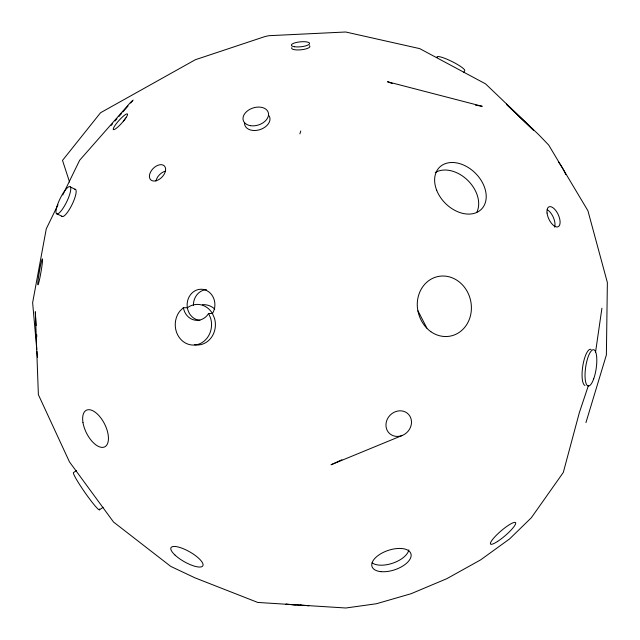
<?xml version="1.0" encoding="UTF-8"?>
<svg xmlns="http://www.w3.org/2000/svg" width="640" height="640" viewBox="0 0 640 640"><rect width="100%" height="100%" fill="white"/><g stroke="black" fill="none" stroke-linecap="round" stroke-linejoin="round"><path stroke-width="0.96" d="M595.568 352.024L601.928 308.168M585.944 422.6L606.384 354.912L607.368 282.544L587.912 210.72L548.696 145.048L538.704 134.664L485.568 83.872L419.728 48.624L345.704 32L268.936 35.696L265.144 36.496L195.32 59.736L100.536 112.744L62.512 160.416L69.56 182.032M299.88 133.864L300.768 131M588.368 385.648L579.352 412.608L563.296 472.472L531.32 517.768L509.568 538.952L480.632 559.872L446.816 578.688L411.032 593.736L376.408 603.744L345.848 608L257.776 602.448L195 577.856L170.776 566.416L113.552 522.048L69.448 461.856L38.376 394.672L35.328 311.728L35.504 314.704M57.976 204.784L46.28 228.816L32.632 302.656L36.776 349.4M62.744 194.992L79.64 160.28L130.56 102.376L133.184 100.08M463.824 72.424L464.656 70.736A15.472 2.528 26.4 0 0 450.552 60.824A15.472 2.528 26.4 0 0 437.12 57.656M123.304 121.304L125.504 118.424M111.152 125.424L112.448 123.936M115.04 120.952L116.984 118.72M118.928 116.48L121.52 113.496M122.816 112.008L128 106.048M130.592 103.064L132.536 100.824M183.384 307.664L179.848 311.136A20.4 18.152 -89.6 0 0 189.72 344.656A20.4 18.152 -89.6 0 0 210.64 318.256L208.6 313.464A15.664 13.952 -88.3 0 1 194.216 320.024A15.664 13.952 -88.3 0 1 183.384 307.664L187.36 307.784A20.296 18.072 -89.6 0 1 212.44 313.536L214.504 318.32A20.296 18.072 -89.6 0 1 194.456 344.744M99.416 509.856L103.096 507.28M76.504 470.512L73.552 472.568A22.704 1.984 55.1 0 0 86.152 494.232A22.704 1.984 55.1 0 0 99.44 509M341.904 459.784L331.024 464.784L402.264 435.464M208.6 313.464L212.464 313.552A15.584 13.888 -88.3 0 0 206.784 290.6A15.584 13.888 -88.3 0 0 187.568 301A15.584 13.888 -88.3 0 0 199.904 320.352M306.264 605.536L308.856 605.68L300.304 605.112M301.368 605.232L285.88 604.232L295.376 604.856M475.408 105.128L482.232 106.312L387.496 81.736L392.152 83.512M56.368 213.568L62.624 216.584M70.328 186.936A15.144 3.664 -64 0 1 62.08 209.656A15.144 3.664 -64 0 1 57.696 204.256A15.144 3.664 -64 0 1 70.328 186.936L75.704 189.584M417.96 310.856L426.856 328.072M36.952 351.392L37.48 357.36M35.624 316.688L36.152 325.624M36.68 334.56L36.8 336.544M269.168 115.904A13.072 8.92 -17.9 0 1 259.056 129.888A13.072 8.92 -17.9 0 1 244.576 122.448M309.392 45.696A9.176 2.496 -5.6 0 1 301.408 49.752A9.176 2.496 -5.6 0 1 291.808 47.624M202.464 304.664A20.12 17.96 -89.6 0 1 214.752 309.008M584.968 385.456A18.32 5.328 -81.6 0 1 582.92 365.264A18.32 5.328 -81.6 0 1 591.08 349.432M193.4 305.568A15.448 13.8 -88.3 0 1 206.384 289.608M155.976 180.92A9.68 6.176 -45.6 0 1 165.48 171.136M74.8 189.224A15.112 3.712 -64 0 1 72.152 204.392A15.112 3.712 -64 0 1 61.752 216.168M558.608 162.184A19.192 5.632 55.1 0 1 565.768 174.584M435.232 172.544A29.408 21.232 45 0 1 467.408 180.016A29.408 21.232 45 0 1 476.792 212.32M408.816 549.888A20.416 10.264 -18.4 0 1 393.2 563.024A20.416 10.264 -18.4 0 1 372.096 562.848M547.352 209.744A10.936 5.208 65.2 0 1 554.624 227.128M533.528 130.208L506.408 104.24L533.528 130.208M125.976 117.76L122.968 121.72A10.488 1.912 -48 0 1 113.224 129.2A10.488 1.912 -48 0 1 122.688 116.744A10.488 1.912 -48 0 1 125.976 117.76M430.84 331.696C422.272 325.408 417.4 315.072 417.248 304.528A30.424 26.904 77.5 0 1 449.112 276.808A30.424 26.904 77.5 0 1 469.768 318.112A30.424 26.904 77.5 0 1 430.84 331.696M497.664 541.376A16.456 3.144 -40.6 0 0 515.672 522.832A16.456 3.144 -40.6 0 0 495.848 535.776A16.456 3.144 -40.6 0 0 497.664 541.376M436.68 190.264A29.64 21.272 45 0 0 481.024 209.6A29.64 21.272 45 0 0 463.544 165.032A29.64 21.272 45 0 0 436.68 190.264M547.048 213.024A10.968 5.192 65.2 0 0 557.776 226.88A10.968 5.192 65.2 0 0 555.752 210.488A10.968 5.192 65.2 0 0 547.048 213.024M294.52 46.744A9.184 2.48 -5.6 0 0 309.464 43.968A9.184 2.48 -5.6 0 0 297.456 42.24A9.184 2.48 -5.6 0 0 294.52 46.744M250.544 125.688A13.112 8.92 -17.9 0 0 268.48 113.432A13.112 8.92 -17.9 0 0 248.288 110.28A13.112 8.92 -17.9 0 0 250.544 125.688M39.512 279.592A13.16 0.832 -80.2 0 0 42.488 258.984A13.16 0.832 -80.2 0 0 38.504 277.032A13.16 0.832 -80.2 0 0 39.512 279.592M593.68 378.896A18.336 5.304 -81.6 0 0 594.024 349.848A18.336 5.304 -81.6 0 0 585.032 374.816A18.336 5.304 -81.6 0 0 593.68 378.896M82.968 422.48A20.48 10.12 63.3 0 0 104.32 447.032A20.48 10.12 63.3 0 0 99.368 416.12A20.48 10.12 63.3 0 0 82.968 422.48M175.112 555.16A18.304 5.616 29.7 0 0 202.36 566.36A18.304 5.616 29.7 0 0 183.328 548.728A18.304 5.616 29.7 0 0 175.112 555.16M155.896 180.808A9.736 6.176 -45.6 0 0 165.208 167.192A9.736 6.176 -45.6 0 0 151.44 170.552A9.736 6.176 -45.6 0 0 155.896 180.808M380.936 571.64A20.48 10.224 -18.4 0 0 411.144 555.712A20.48 10.224 -18.4 0 0 382.304 552.904A20.48 10.224 -18.4 0 0 380.936 571.64M398.904 436.336A13.504 12.056 -45.8 0 0 409.704 415.864A13.504 12.056 -45.8 0 0 387.576 418.664A13.504 12.056 -45.8 0 0 398.904 436.336"/></g></svg>
